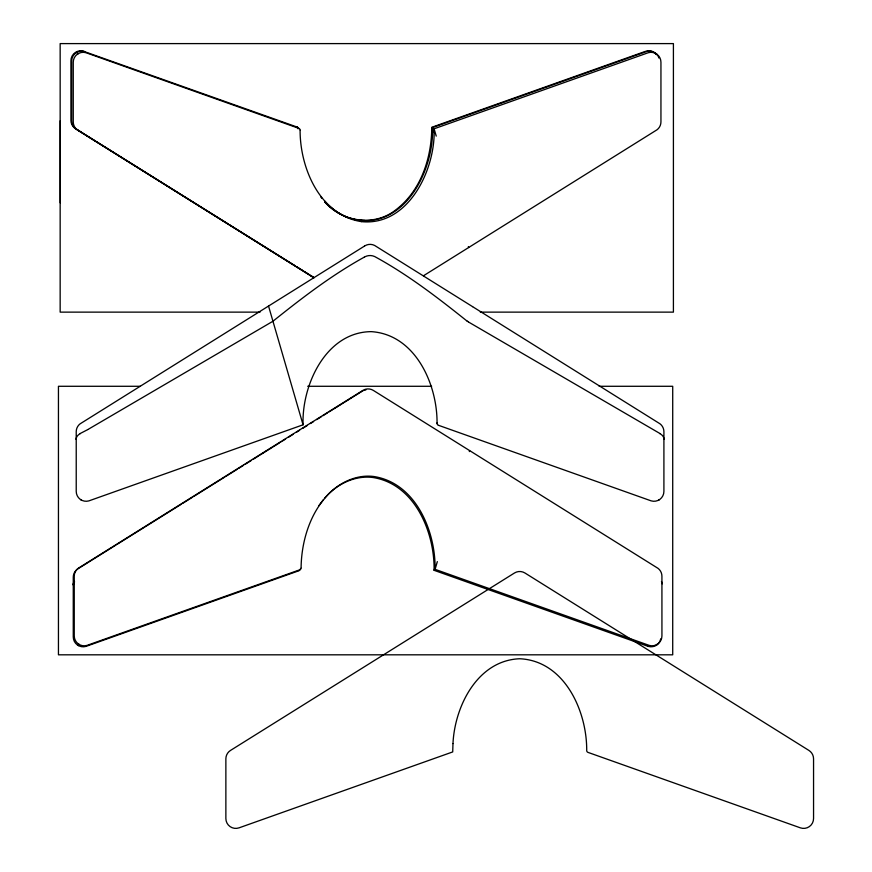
<?xml version="1.0" encoding="UTF-8"?>
<svg xmlns="http://www.w3.org/2000/svg" width="872" height="872" viewBox="0 0 872 872"><rect width="100%" height="100%" fill="white"/><g stroke="black" fill="none" stroke-linecap="round" stroke-linejoin="round"><path stroke-width="1.31" d="M364.463 246.1L80.071 423.857A9.897 9.897 0 0 0 76.224 431.695L76.224 491.383A9.897 9.897 0 0 0 88.835 500.899L303.064 424.806C301.636 385.043 325.965 332.003 371.232 331.643C414.996 334.423 437.221 383.68 437.057 422.811M658.927 58.032A9.897 9.897 0 0 0 655.079 52.821L652.409 51.524A9.897 9.897 0 0 0 646.762 51.459L432.534 127.563C434.125 167.925 407.159 224.965 360.114 220.431M423.541 275.726L657.096 129.732A9.897 9.897 0 0 0 660.943 121.906L660.943 62.217A9.897 9.897 0 0 0 648.332 52.691L434.103 128.794C435.738 169.179 408.608 226.339 361.564 221.651M301.091 567.803C301.407 542.515 309.298 514.829 327.109 495.623M647.482 646.141L434.103 570.321L435.302 566.19M265.568 451.195L363.461 390.057A9.919 9.919 0 0 1 373.314 390.394L658.088 568.391A9.897 9.897 0 0 1 661.924 576.229L661.935 635.917A9.897 9.897 0 0 1 649.324 645.433L435.095 569.34L437.33 561.623M469.332 451.598L469.627 450.584M318.814 505.716L323.545 499.525M324.809 498.054C336.636 483.938 355.144 474.074 373.848 476.504C415.77 483.034 435.684 531.135 435.095 569.34M327.469 495.198C339.012 483.044 356.081 475.295 372.976 477.507C414.832 484.134 434.681 532.16 434.103 570.321M77.586 569.034L77.303 569.242A9.897 9.897 0 0 0 73.259 577.22L73.259 636.909A9.897 9.897 0 0 0 86.066 646.37L298.486 570.898M657.63 644.081L656.867 644.55M656.638 645.062L655.929 645.509M76.104 52.734L76.943 52.244M77.673 53.977L78.513 53.475M659.439 499.656L658.654 500.114M364.561 246.046L364.845 245.86A9.919 9.919 0 0 1 374.655 245.479L472.591 306.661M265.382 451.315L78.24 568.282A9.897 9.897 0 0 0 74.251 576.229L74.251 635.917A9.897 9.897 0 0 0 87.058 645.378L299.565 569.874M77.968 568.784L81.565 566.538M81.859 566.364L84.137 564.936M84.628 564.631L85.739 563.933M86.132 563.683L91.189 560.533M91.963 560.042L111.921 547.572M112.957 546.929L116.063 544.978M117.099 544.335L144.054 527.495M145.101 526.841L181.387 504.169M182.422 503.526L192.788 497.04M193.824 496.397L220.78 479.556M221.815 478.902L224.922 476.962M225.968 476.308L237.369 469.191M238.405 468.537L243.582 465.299M245.141 464.329L251.365 460.438M252.924 459.468L258.363 456.067M259.137 455.587L259.921 455.097M260.695 454.606L262.832 453.277M263.224 453.026L264.39 452.306M264.587 452.176L265.557 451.576M266.036 451.271L267.301 450.475M267.497 450.355L269.83 448.906M270.222 448.655L272.358 447.325M273.132 446.835L279.356 442.954M280.13 442.464L280.915 441.973M282.463 441.003L285.58 439.063M288.687 437.123L293.352 434.202M296.458 432.261L299.576 430.321M302.682 428.37L307.347 425.46M310.454 423.52L313.571 421.568M316.678 419.628L321.343 416.718M322.902 415.737L327.567 412.827M329.115 411.857L332.613 409.666M333.006 409.426L335.339 407.965M335.731 407.725L336.897 406.995M337.279 406.755L339.611 405.295M340.004 405.055L342.336 403.594M342.729 403.355L343.895 402.624M344.277 402.384L346.62 400.924M347.002 400.684L348.168 399.954M348.56 399.703L349.334 399.223M349.727 398.984L350.893 398.253M351.285 398.003L353.618 396.553M353.999 396.302L355.166 395.572M355.558 395.332L356.332 394.853M356.724 394.602L357.891 393.882M358.283 393.632L360.616 392.182M360.997 391.931L362.316 391.125M87.909 429.504L272.947 321.245C301.93 298.017 331.578 275.236 364.147 257.218M87.647 429.656L80.18 433.526M364.343 257.109L364.747 256.88A11.096 11.096 0 0 1 374.688 256.553C407.649 274.495 437.526 297.483 466.771 320.863M362.392 391.081L363.199 390.7M324.744 201.933C342.086 222 374.317 226.84 395.55 210.054C420.904 191.001 431.618 158.028 431.771 127.29L645.4 51.383A9.897 9.897 0 0 1 656.529 54.642M260.041 312.132L60.157 312.132L60.157 43.6L673.413 43.6L673.413 312.132L480.319 312.132M140.174 386.285L58.446 386.285L58.446 654.817L672.715 654.817L672.715 386.285L599.173 386.285M307.696 386.285L431.64 386.285M359.994 220.409L359.755 220.387A50.674 50.674 0 0 1 348.571 217.695C339.513 214.447 331.338 208.92 324.776 201.912M361.444 221.641C320.057 215.199 299.99 168.394 300.099 130.179M84.726 51.59L84.529 51.524A9.897 9.897 0 0 0 71.689 60.975L71.689 120.663A9.897 9.897 0 0 0 75.646 128.576L77.957 130.07M647.733 646.239L648.332 646.424A9.897 9.897 0 0 0 660.758 638.816M297.09 127.05L82.622 50.968A9.897 9.897 0 0 0 70.926 60.713L70.926 120.391A9.897 9.897 0 0 0 75.581 128.794L314.051 277.797M298.715 128.304L86.154 52.778A9.897 9.897 0 0 0 73.259 62.217L73.259 121.906A9.897 9.897 0 0 0 77.205 129.819L77.968 130.331M438.572 425.329L651.101 500.844A9.897 9.897 0 0 0 663.908 491.383L663.908 431.695A9.897 9.897 0 0 0 659.962 423.781L472.777 306.781M79.417 644.615L78.665 644.157M78.48 645.629L77.728 645.182M659.897 433.482L468.384 321.942M655.875 53.584L656.638 54.053M81.292 500.016L80.529 499.536M78.338 130.31L79.701 131.16M79.897 131.28L82.426 132.86M82.622 132.98L84.955 134.441M85.336 134.68L91.952 138.811M92.726 139.302L95.833 141.242M96.879 141.885L123.835 158.737M124.87 159.38L147.673 173.637M148.709 174.28L228.54 224.159M229.576 224.813L261.066 244.487M261.262 244.607L262.821 245.577M263.017 245.708L263.791 246.187M263.987 246.307L268.064 248.858M268.26 248.978L270.789 250.558M271.181 250.809L294.9 265.622M296.447 266.592L302.671 270.484M304.23 271.454L308.895 274.364M310.443 275.345L313.56 277.285M78.262 130.517L264.39 246.82M264.587 246.94L313.571 277.547M320.743 196.854L321.975 198.358M434.103 128.794L436.229 136.108M468.362 246.58L468.646 247.55M432.534 127.563L433.951 132.435M268.532 306.05L303.064 424.806M437.068 423.411L437.057 422.865M60.244 120.761L60.244 202.849M659.821 433.678A7.238 7.205 -0.5 0 1 664.17 439.292M468.231 321.757A14.312 13.908 31.9 0 1 466.825 320.798M75.973 439.303A7.183 7.15 -2.1 0 1 80.213 433.733M438.224 425.198A1.984 1.984 0 0 1 437.09 423.716M301.069 568.25A1.984 1.984 0 0 1 299.935 569.743M73.978 583.826A7.238 7.205 0.5 0 1 74.501 582.006M661.456 581.559A7.183 7.15 2.1 0 1 662.186 583.837M72.997 584.818A7.238 7.205 0.5 0 1 74.534 581.297M364.605 390.22A9.897 9.897 0 0 1 365.837 389.98M300.077 569.242A1.984 1.984 0 0 1 298.943 570.724M364.769 220.485A49.453 49.453 0 0 1 348.571 217.684M348.495 217.858A61.356 61.356 0 0 1 324.733 201.116M296.458 126.822A1.984 1.984 0 0 1 297.777 128.664M297.374 127.159A1.984 1.984 0 0 1 298.507 128.642M298.943 128.391A1.984 1.984 0 0 1 300.077 129.874M452.982 743.554L452.71 751.926L239.081 827.833A9.897 9.897 0 0 1 225.87 818.503L225.87 758.814A9.897 9.897 0 0 1 230.524 750.421L514.469 573.002A9.897 9.897 0 0 1 524.955 573.002L808.9 750.421A9.897 9.897 0 0 1 813.554 758.814L813.554 818.503A9.897 9.897 0 0 1 800.333 827.833L588.022 752.394A1.984 1.984 0 0 1 586.703 750.541C587.03 711.018 564.424 660.758 519.712 658.752C477.66 660.322 454.726 706.135 452.982 743.554"/></g></svg>
